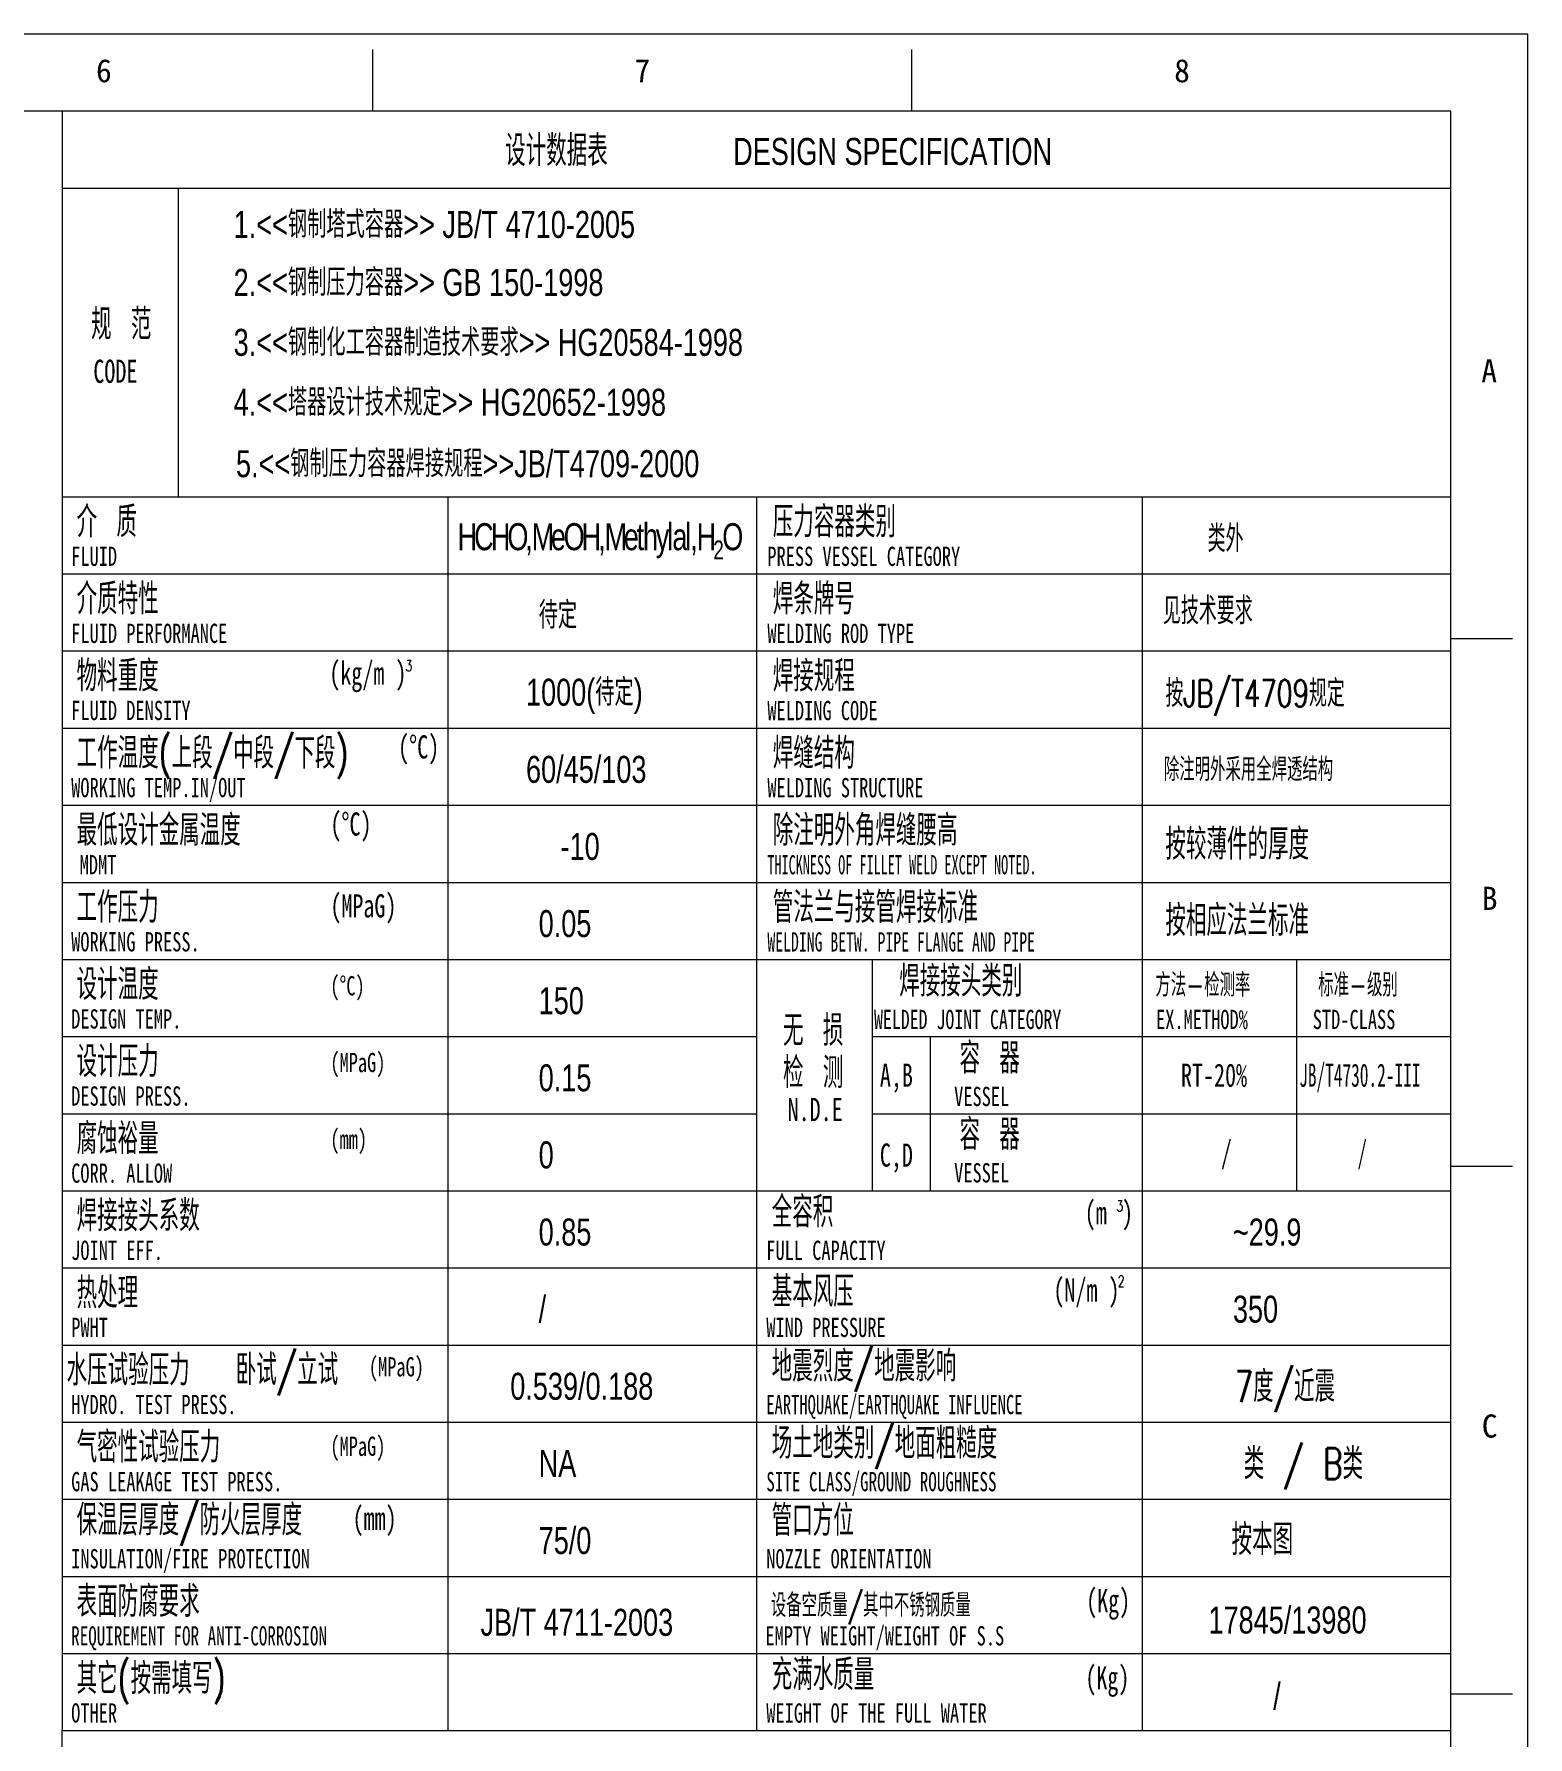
# Model space of a CAD drawing. Header units: millimetres. Extents: x 8160 to 405605, y -30951 to 80400.
# Drawn here: x 40437 to 48183, y 22378 to 31211 of the extents above; entities that cross this region are included whole.
import ezdxf

# ---------------------------------------------------------------- set-up
doc = ezdxf.new("R2010")
doc.units = ezdxf.units.MM
doc.layers.get('0').update_dxf_attribs({"lineweight": 13})
for name, color, linetype, lineweight in [('table_i', 7, 'Continuous', 13), ('table_o', 161, 'Continuous', 13), ('TEXT', 7, 'Continuous', 13)]:
    doc.layers.add(name, color=color, linetype=linetype, lineweight=lineweight)
doc.styles.add('HZ', font='txt.shx', dxfattribs={"width": 0.75, "bigfont": 'tcc_hzdx.shx'})
doc.styles.add('ROMANS', font='')
doc.styles.add('TCC', font='tcc_simp.shx', dxfattribs={"width": 0.75, "bigfont": 'tcc_hzdx.shx'})
doc.styles.add('图签', font='SimSun.ttf', dxfattribs={"height": 3})
doc.styles.get('ROMANS').set_extended_font_data('DFKai-SB')

msp = doc.modelspace()

# ---------------------------------------------------------------- linework, layer by layer
at = {"color": 7}
for p, q in [((48183.1, 31211), (24423.1, 31211)), ((48183.1, -2429), (48183.1, 31211)), ((42193.1, 30811), (42193.1, 31131)), ((44988.1, 30811), (44988.1, 31131)), ((47783.1, 30811), (25423.1, 30811)), ((47783.1, -2029), (47783.1, 30811)), ((47783.1, 28075), (48103.1, 28075)), ((47783.1, 25338.2), (48103.1, 25338.2)), ((47783.1, 22601.4), (48103.1, 22601.4))]:
    msp.add_line(p, q, dxfattribs=at)
at = {"layer": 'table_i', "color": 7}
for p, q in [((40583.1, 28411), (47783.1, 28411)), ((40583.1, 28011), (47783.1, 28011)), ((40583.1, 27611), (47783.1, 27611)), ((40583.1, 27211), (47783.1, 27211)), ((40583.1, 26811), (47783.1, 26811)), ((40583.1, 26411), (47783.1, 26411)), ((44783.1, 26411), (44783.1, 25211)), ((46983.1, 26411), (46983.1, 25211)), ((40583.1, 26011), (44183.1, 26011)), ((44783.1, 26011), (47783.1, 26011)), ((45083.1, 26011), (45083.1, 25211)), ((40583.1, 25611), (44183.1, 25611)), ((44783.1, 25611), (47783.1, 25611)), ((40583.1, 25211), (44183.1, 25211)), ((44183.1, 25211), (47783.1, 25211)), ((40583.1, 24811), (44183.1, 24811)), ((44183.1, 24811), (47783.1, 24811)), ((40583.1, 24411), (44183.1, 24411)), ((40583.1, 24411), (47783.1, 24411)), ((40583.1, 24011), (47783.1, 24011)), ((40583.1, 23611), (47783.1, 23611)), ((40583.1, 23211), (47783.1, 23211)), ((40583.1, 22811), (47783.1, 22811))]:
    msp.add_line(p, q, dxfattribs=at)
at = {"layer": 'table_o', "color": 7}
for p, q in [((40583.1, 30811), (40583.1, 22411)), ((40583.1, 30411), (47783.1, 30411)), ((41183.1, 30411), (41183.1, 28811)), ((40583.1, 28811), (47783.1, 28811)), ((42583.1, 28811), (42583.1, 22411)), ((44183.1, 28811), (44183.1, 22411)), ((46183.1, 28811), (46183.1, 22411)), ((40583.1, 22411), (47783.1, 22411)), ((40583.1, 15709.9), (40583.1, 22411))]:
    msp.add_line(p, q, dxfattribs=at)

# ---------------------------------------------------------------- texts
at = {"color": 7, "style": '图签'}
for s, p in [('6', (40758.1, 30960.9)), ('7', (43550.4, 30960.9)), ('8', (46348.8, 30960.9)), ('A', (47941.3, 29404.6)), ('B', (47943.9, 26667.8)), ('C', (47943.9, 23931))]:
    msp.add_text(s, height=120, dxfattribs=at).set_placement(p)
at = {"color": 7, "style": 'TCC', "width": 0.75}
for s, p in [('DESIGN SPECIFICATION', (44061.8, 30532.2)), ('1.<<钢制塔式容器>> JB/T 4710-2005', (41471.6, 30153.7)), ('2.<<钢制压力容器>> GB 150-1998', (41471.6, 29852.8)), ('3.<<钢制化工容器制造技术要求>> HG20584-1998', (41471.6, 29541.9)), ('4.<<塔器设计技术规定>> HG20652-1998', (41471.6, 29231)), ('5.<<钢制压力容器焊接规程>>JB/T4709-2000', (41483.8, 28912.6)), ('待定', (43053.4, 28127.1)), ('1000(待定)', (42987.7, 27727.1)), ('60/45/103', (42987.7, 27327.1)), ('-10', (43166.9, 26927.1)), ('0.05', (43053.4, 26527.1)), ('150', (43053.4, 26127.1)), ('0.15', (43053.4, 25727.1)), ('0', (43053.4, 25327.1)), ('0.85', (43053.4, 24927.1)), ('~29.9', (46653.4, 24927.1)), ('/', (43053.4, 24527.1)), ('350', (46653.4, 24527.1)), ('0.539/0.188', (42906, 24127.1)), ('NA', (43053.4, 23727.1)), ('75/0', (43053.4, 23327.1)), ('17845/13980', (46526.6, 22914.8)), ('JB/T 4711-2003', (42751.8, 22902.8)), ('/', (46862.3, 22520.1))]:
    msp.add_text(s, height=140, dxfattribs=at).set_placement(p)
at = {"color": 7, "insert": (42632.5, 28673.9), "char_height": 140, "width": 1764.677, "attachment_point": 1, "style": 'TCC'}
msp.add_mtext('\\A1;{\\T0.85;HCHO,MeOH,Methylal,H\\H0.7x;\\S^ 2;\\H1.429x;O}', dxfattribs=at)
at = {"layer": 'TEXT', "color": 7}
for s, height, style, width, p in [('设计数据表', 160, 'HZ', 0.7, (42879.3, 30526.1)), ('规 范', 160, 'HZ', 0.7, (40732.2, 29625.5)), ('CODE', 120, 'ROMANS', 0.7, (40744.1, 29401.9)), ('介 质', 160, 'HZ', 0.7, (40657.3, 28601.2)), ('压力容器类别', 160, 'HZ', 0.7, (44267.4, 28600.7)), ('类外', 140, 'HZ', 0.7, (46522.2, 28524.6)), ('FLUID', 100, 'ROMANS', 0.7, (40629.2, 28452.6)), ('PRESS VESSEL CATEGORY', 100, 'ROMANS', 0.7, (44239.2, 28452.1)), ('介质特性', 160, 'HZ', 0.7, (40657.3, 28201.2)), ('焊条牌号', 160, 'HZ', 0.7, (44267.4, 28200.7)), ('见技术要求', 140, 'HZ', 0.7, (46290.3, 28149.9)), ('FLUID PERFORMANCE', 100, 'ROMANS', 0.7, (40629.2, 28052.6)), ('WELDING ROD TYPE', 100, 'ROMANS', 0.7, (44239.2, 28052.1)), ('物料重度', 160, 'HZ', 0.7, (40657.3, 27801.2)), ('(kg/m )', 120, 'ROMANS', 0.7, (41967.5, 27836.3)), ('3', 57.6, 'HZ', 0.7, (42363.1, 27906.1)), ('焊接规程', 160, 'HZ', 0.7, (44267.4, 27800.7)), ('按JB/T4709规定', 140, 'HZ', 0.7, (46303.3, 27721.2)), ('FLUID DENSITY', 100, 'ROMANS', 0.7, (40629.2, 27652.6)), ('WELDING CODE', 100, 'ROMANS', 0.7, (44239.2, 27652.1)), ('工作温度(上段/中段/下段)', 160, 'HZ', 0.7, (40657.3, 27401.2)), ('(%%dC)', 120, 'ROMANS', 0.7, (42324.1, 27453.4)), ('焊缝结构', 160, 'HZ', 0.7, (44267.4, 27400.7)), ('除注明外采用全焊透结构', 120, 'HZ', 0.7, (46295.4, 27336.9)), ('WORKING TEMP.IN/OUT', 100, 'ROMANS', 0.7, (40629.2, 27252.6)), ('WELDING STRUCTURE', 100, 'ROMANS', 0.7, (44239.2, 27252.1)), ('最低设计金属温度', 160, 'HZ', 0.7, (40657.3, 27001.2)), ('(%%dC)', 120, 'ROMANS', 0.7, (41973, 27053.4)), ('除注明外角焊缝腰高', 160, 'HZ', 0.7, (44267.4, 27000.7)), ('按较薄件的厚度', 160, 'HZ', 0.7, (46303.3, 26928.9)), ('MDMT', 100, 'ROMANS', 0.7, (40673.2, 26852.6)), ('THICKNESS OF FILLET WELD EXCEPT NOTED.', 100, 'ROMANS', 0.54, (44239.2, 26852.1)), ('工作压力', 160, 'HZ', 0.7, (40657.3, 26601.2)), ('管法兰与接管焊接标准', 160, 'HZ', 0.7, (44267.4, 26600.7)), ('(MPaG)', 120, 'ROMANS', 0.7, (41973, 26629.2)), ('按相应法兰标准', 160, 'HZ', 0.7, (46303.3, 26533.2)), ('WORKING PRESS.', 100, 'ROMANS', 0.7, (40629.2, 26452.6)), ('WELDING BETW. PIPE FLANGE AND PIPE', 100, 'ROMANS', 0.6, (44239.2, 26452.1)), ('设计温度', 160, 'HZ', 0.7, (40657.3, 26201.2)), ('(%%dC)', 100, 'ROMANS', 0.7, (41973, 26224.6)), ('焊接接头类别', 160, 'HZ', 0.7, (44923, 26218.6)), ('方法-检测率', 120, 'HZ', 0.7, (46251.3, 26218.6)), ('标准-级别', 120, 'HZ', 0.7, (47095.4, 26218.6)), ('DESIGN TEMP.', 100, 'ROMANS', 0.7, (40629.2, 26052.6)), ('WELDED JOINT CATEGORY', 100, 'ROMANS', 0.68, (44792.2, 26049.9)), ('EX.METHOD%', 100, 'ROMANS', 0.7, (46254.8, 26049.9)), ('STD-CLASS', 100, 'ROMANS', 0.7, (47067.2, 26049.9)), ('无 损', 160, 'HZ', 0.7, (44320.5, 25962.8)), ('设计压力', 160, 'HZ', 0.7, (40657.3, 25801.2)), ('容 器', 160, 'HZ', 0.7, (45235.9, 25819.1)), ('(MPaG)', 100, 'ROMANS', 0.7, (41973, 25826.5)), ('检 测', 160, 'HZ', 0.7, (44320.5, 25743.5)), ('JB/T4730.2-III', 120, 'ROMANS', 0.55, (46997, 25750.9)), ('A,B', 120, 'ROMANS', 0.7, (44822.6, 25750.9)), ('RT-20%', 120, 'ROMANS', 0.7, (46383.9, 25750.9)), ('DESIGN PRESS.', 100, 'ROMANS', 0.7, (40629.2, 25652.6)), ('VESSEL', 100, 'ROMANS', 0.7, (45207.7, 25650.4)), ('N.D.E', 120, 'ROMANS', 0.7, (44344.2, 25572.8)), ('腐蚀裕量', 160, 'HZ', 0.7, (40657.3, 25401.2)), ('(mm)', 100, 'ROMANS', 0.7, (41973, 25428.4)), ('容 器', 160, 'HZ', 0.7, (45235.9, 25423.2)), ('C,D', 120, 'ROMANS', 0.7, (44822.6, 25336.2)), ('/', 120, 'ROMANS', 0.7, (46590.8, 25350.9)), ('/', 120, 'ROMANS', 0.6, (47299.4, 25350.9)), ('CORR. ALLOW', 100, 'ROMANS', 0.7, (40629.2, 25252.6)), ('VESSEL', 100, 'ROMANS', 0.7, (45207.7, 25254.5)), ('焊接接头系数', 160, 'HZ', 0.7, (40657.3, 25001.2)), ('全容积', 160, 'HZ', 0.7, (44261.7, 25021.1)), ('(m', 120, 'ROMANS', 0.7, (45884.9, 25037.3)), ('3', 57.6, 'HZ', 0.7, (46049.2, 25103.8)), (')', 120, 'ROMANS', 0.7, (46078.2, 25037.3)), ('JOINT EFF.', 100, 'ROMANS', 0.7, (40629.2, 24852.6)), ('FULL CAPACITY', 100, 'ROMANS', 0.7, (44233.6, 24852.4)), ('热处理', 160, 'HZ', 0.7, (40657.3, 24601.2)), ('基本风压', 160, 'HZ', 0.7, (44261.7, 24608.3)), ('(N/m )', 120, 'ROMANS', 0.7, (45722.3, 24636.3)), ('2', 57.6, 'HZ', 0.7, (46055.9, 24713.5)), ('PWHT', 100, 'ROMANS', 0.7, (40629.2, 24452.6)), ('WIND PRESSURE', 100, 'ROMANS', 0.7, (44233.6, 24452.4)), ('水压试验压力', 160, 'HZ', 0.7, (40605.3, 24201.2)), ('卧试/立试', 160, 'HZ', 0.7, (41482.6, 24202.5)), ('地震烈度/地震影响', 160, 'HZ', 0.7, (44261.7, 24221.1)), ('(MPaG)', 100, 'ROMANS', 0.7, (42172.6, 24248.2)), ('7度/近震', 160, 'HZ', 0.7, (46662.2, 24115.5)), ('HYDRO. TEST PRESS.', 100, 'ROMANS', 0.7, (40629.2, 24052.6)), ('EARTHQUAKE/EARTHQUAKE INFLUENCE', 100, 'ROMANS', 0.63, (44233.6, 24052.4)), ('气密性试验压力', 160, 'HZ', 0.7, (40657.3, 23801.2)), ('(MPaG)', 100, 'ROMANS', 0.7, (41973, 23836.3)), ('场土地类别/地面粗糙度', 160, 'HZ', 0.7, (44261.7, 23821.1)), (' 类 / B类', 160, 'HZ', 0.7, (46609.4, 23715.5)), ('SITE CLASS/GROUND ROUGHNESS', 100, 'ROMANS', 0.65, (44233.6, 23652.4)), ('GAS LEAKAGE TEST PRESS.', 100, 'ROMANS', 0.7, (40629.2, 23652.6)), ('保温层厚度/防火层厚度', 160, 'HZ', 0.7, (40657.3, 23423.6)), ('(mm)', 120, 'ROMANS', 0.7, (42088.2, 23452.2)), ('管口方位', 160, 'HZ', 0.7, (44261.7, 23421.1)), ('按本图', 160, 'HZ', 0.7, (46646.3, 23322)), ('INSULATION/FIRE PROTECTION', 100, 'ROMANS', 0.7, (40629.2, 23252.6)), ('NOZZLE ORIENTATION', 100, 'ROMANS', 0.7, (44233.6, 23252.4)), ('表面防腐要求', 160, 'HZ', 0.7, (40657.3, 23001.2)), ('设备空质量/其中不锈钢质量', 120, 'HZ', 0.7, (44257.3, 23001.2)), ('(Kg)', 120, 'ROMANS', 0.7, (45892.3, 23025.3)), ('REQUIREMENT FOR ANTI-CORROSION', 100, 'ROMANS', 0.65, (40629.2, 22852.6)), ('EMPTY WEIGHT/WEIGHT OF S.S', 100, 'ROMANS', 0.7, (44229.2, 22852.6)), ('其它(按需填写)', 160, 'HZ', 0.7, (40657.3, 22601.2)), ('充满水质量', 160, 'HZ', 0.7, (44261.7, 22621.1)), ('(Kg)', 120, 'ROMANS', 0.7, (45888.1, 22625.3)), ('OTHER', 100, 'ROMANS', 0.7, (40629.2, 22452.6)), ('WEIGHT OF THE FULL WATER', 100, 'ROMANS', 0.7, (44233.6, 22452.4))]:
    msp.add_text(s, height=height, dxfattribs=dict(at, style=style, width=width)).set_placement(p)

doc.saveas('drawing.dxf')
